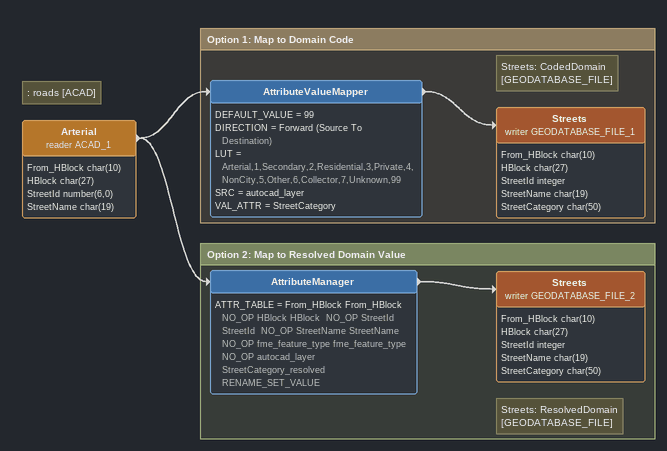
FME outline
Note: : roads [ACAD]
Arterial (reader ACAD_1)
    attributes: From_HBlock char(10), HBlock char(27), StreetId number(6,0), StreetName char(19)
    -> AttributeValueMapper
    -> AttributeManager

Bookmark: Option 1: Map to Domain Code
AttributeValueMapper
    DEFAULT_VALUE = 99
    DIRECTION = Forward (Source To Destination)
    LUT = Arterial,1,Secondary,2,Residential,3,Private,4,NonCity,5,Other,6,Collector,7,Unknown,99
    SRC = autocad_layer
    VAL_ATTR = StreetCategory
    -> Streets (writer GEODATABASE_FILE_1)
Note: Streets: CodedDomain [GEODATABASE_FILE]
Streets (writer GEODATABASE_FILE_1)
    attributes: From_HBlock char(10), HBlock char(27), StreetId integer, StreetName char(19), StreetCategory char(50)

Bookmark: Option 2: Map to Resolved Domain Value
AttributeManager
    ATTR_TABLE = From_HBlock From_HBlock  NO_OP HBlock HBlock  NO_OP StreetId StreetId  NO_OP StreetName StreetName  NO_OP fme_feature_type fme_feature_type  NO_OP autocad_layer StreetCategory_resolved  RENAME_SET_VALUE
    -> Streets (writer GEODATABASE_FILE_2)
Note: Streets: ResolvedDomain [GEODATABASE_FILE]
Streets (writer GEODATABASE_FILE_2)
    attributes: From_HBlock char(10), HBlock char(27), StreetId integer, StreetName char(19), StreetCategory char(50)
